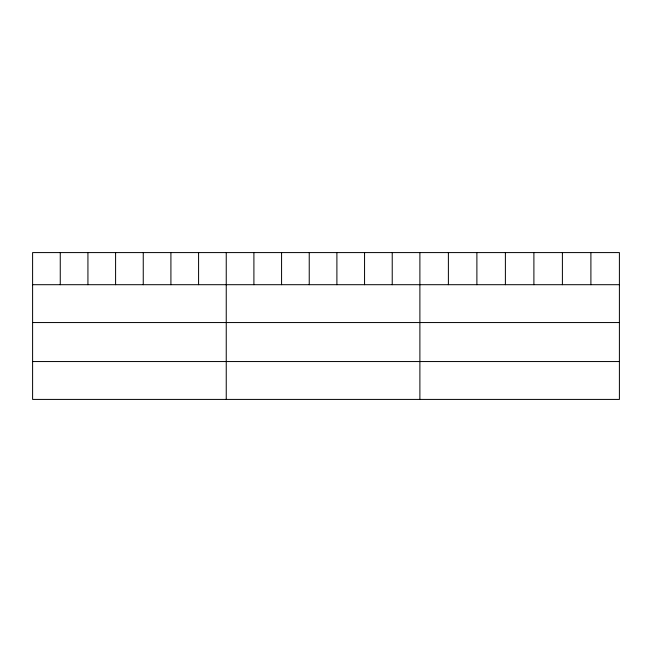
<?xml version="1.0" encoding="UTF-8"?>
<svg xmlns="http://www.w3.org/2000/svg" width="652" height="652" viewBox="0 0 652 652"><rect width="100%" height="100%" fill="white"/><g stroke="black" fill="none" stroke-linecap="round" stroke-linejoin="round"><path stroke-width="0.98" d="M619.4 284.696L619.4 399.415L32.6 399.415L32.6 252.585L619.4 252.585L619.4 284.696L32.6 284.696M32.6 322.553L619.4 322.553M32.6 361.55L619.4 361.55M590.899 252.585L590.899 284.696M562.399 252.585L562.399 284.696M533.898 252.585L533.898 284.696M505.39 252.585L505.39 284.696M476.889 252.585L476.889 284.696M448.389 252.585L448.389 284.696M419.888 252.585L419.888 399.415M392.227 252.585L392.227 284.696M364.558 252.585L364.558 284.696M336.897 252.585L336.897 284.696M309.235 252.585L309.235 284.696M281.574 252.585L281.574 284.696M253.905 252.585L253.905 284.696M226.244 252.585L226.244 399.415M198.583 252.585L198.583 284.696M170.914 252.585L170.914 284.696M143.253 252.585L143.253 284.696M115.591 252.585L115.591 284.696M87.93 252.585L87.93 284.696M60.261 252.585L60.261 284.696"/></g></svg>
